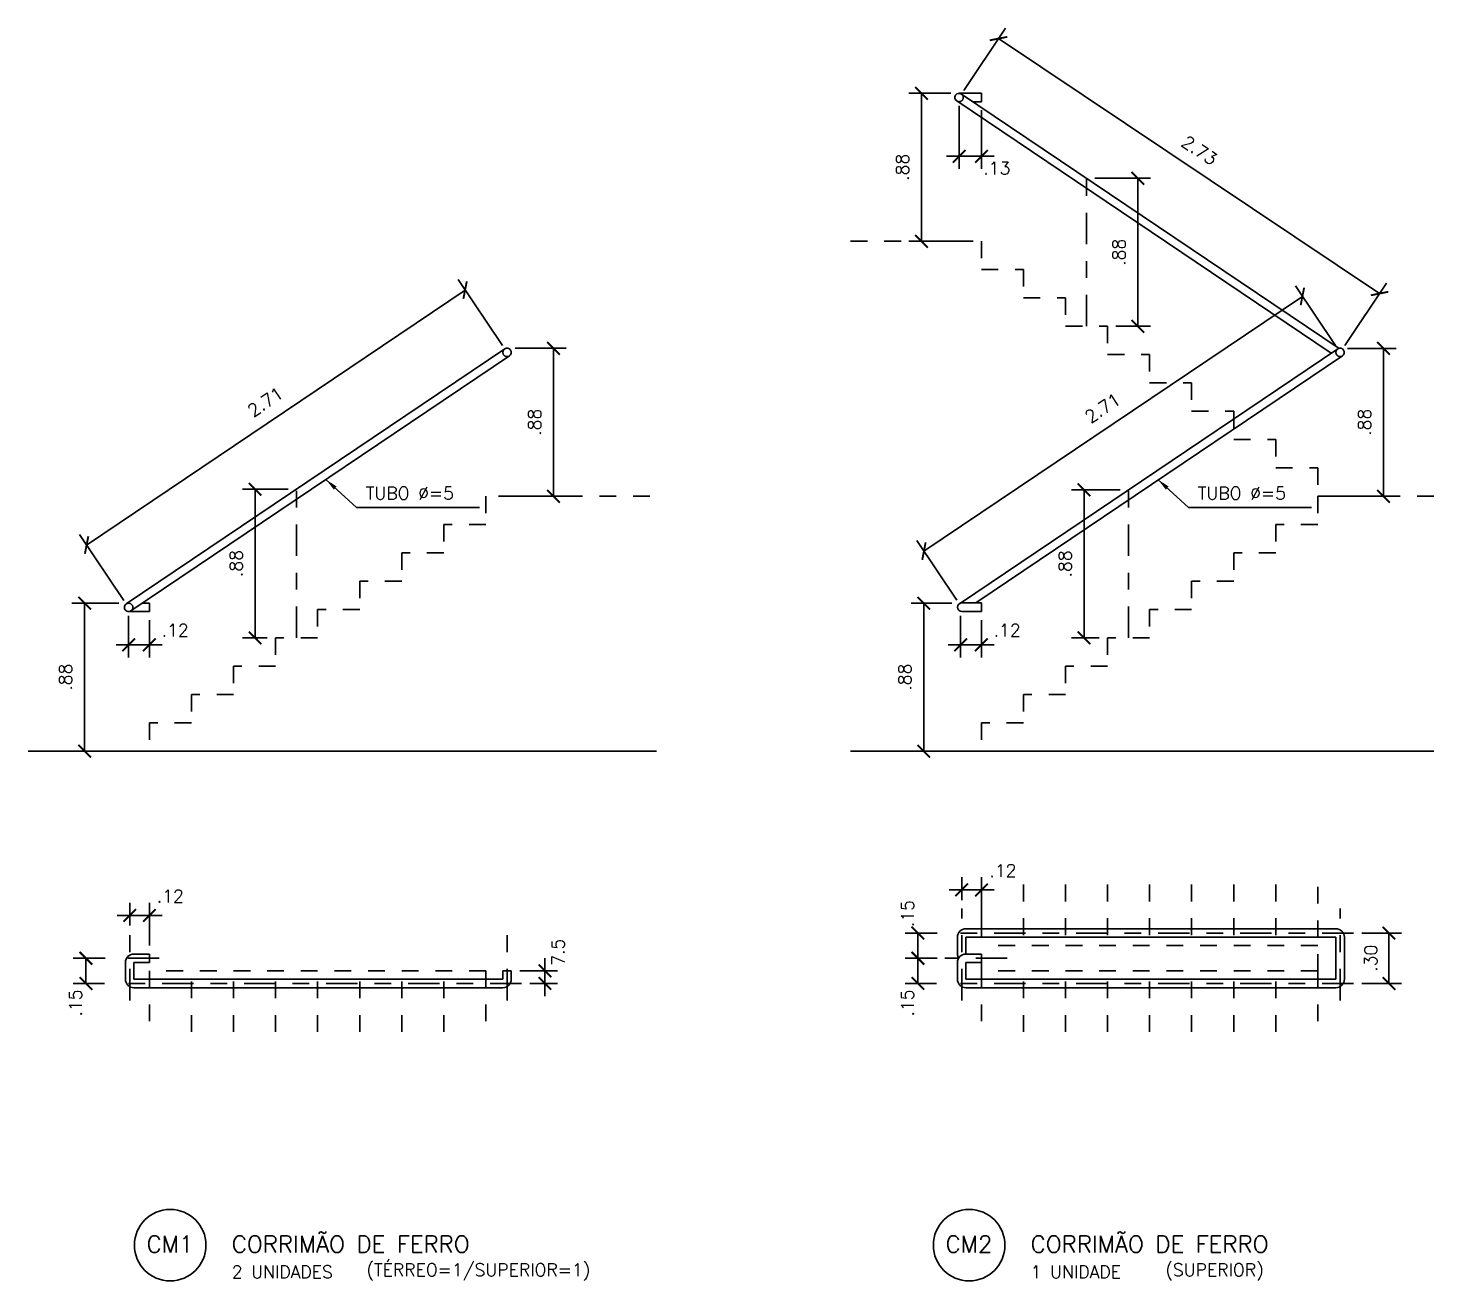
# Model space of a CAD drawing. Header units: millimetres. Extents: x 193 to 586, y 108 to 133.
# Drawn here: x 511.01 to 519.37, y 126.01 to 133.46 of the extents above; entities that cross this region are included whole.
import ezdxf

# ---------------------------------------------------------------- set-up
doc = ezdxf.new("R2010")
doc.units = ezdxf.units.MM
doc.linetypes.add('CENTER', pattern=[0.6, 0.375, -0.075, 0.075, -0.075])
doc.linetypes.add('HIDDEN', pattern=[0.375, 0.25, -0.125])
for name, color, linetype in [('CAIX', 2, 'Continuous'), ('CAIXN', 7, 'Continuous'), ('COTAS', 1, 'Continuous'), ('EIXOS', 141, 'CENTER'), ('LPROJ', 7, 'HIDDEN'), ('REVEST', 2, 'Continuous')]:
    doc.layers.add(name, color=color, linetype=linetype)
doc.styles.add('100-50', font='romans.shx', dxfattribs={"height": 0.125})
doc.styles.add('60-50', font='romans.shx', dxfattribs={"height": 0.075})
doc.dimstyles.new('50', dxfattribs={"dimtxt": 0.1, "dimasz": 2.5, "dimexe": 1.25, "dimexo": 0.625, "dimgap": 0.075, "dimtad": 1, "dimzin": 0, "dimdsep": 46, "dimtxsty": '60-50', "dimcen": 2.5, "dimclrt": 3, "dimadec": 0, "dimazin": 0, "dimtfac": 1, "dimtmove": 0, "dimatfit": 3, "dimfxl": 1, "dimarcsym": 0})

# ---------------------------------------------------------------- blocks, each defined once
blk = doc.blocks.new('_ARCHTICK')
at = {"color": 0, "linetype": 'ByBlock', "const_width": 0.15}
blk.add_lwpolyline([(-0.5, -0.5), (0.5, 0.5)], dxfattribs=at)
blk = doc.blocks.new('*D191')
at = {"color": 0, "linetype": 'ByBlock'}
for p, q in [((241.3545, 233.5077), (241.083, 233.5077)), ((241.158, 232.6235), (241.158, 233.5077)), ((241.2295, 232.6235), (241.083, 232.6235))]:
    blk.add_line(p, q, dxfattribs=at)
at = {"layer": 'DEFPOINTS', "color": 0, "linetype": 'ByBlock'}
for p in [(241.158, 233.5077), (241.4045, 233.5077), (241.2795, 232.6235)]:
    blk.add_point(p, dxfattribs=at)
at = {"color": 0, "linetype": 'ByBlock', "xscale": 0.075, "yscale": 0.075, "zscale": 0.075}
for p, rotation in [((241.158, 233.5077), 90), ((241.158, 232.6235), 270)]:
    blk.add_blockref('_ARCHTICK', p, dxfattribs=dict(at, rotation=rotation))
at = {"color": 3, "linetype": 'ByBlock', "insert": (241.0455, 233.0656), "char_height": 0.075, "attachment_point": 5, "rotation": 90, "style": '60-50'}
blk.add_mtext('.88', dxfattribs=at)
blk = doc.blocks.new('*D192')
at = {"color": 0, "linetype": 'ByBlock'}
for p, q in [((242.7045, 234.3456), (243.0072, 234.3456)), ((242.9322, 234.3456), (242.9322, 233.4656)), ((242.7045, 233.4656), (243.0072, 233.4656))]:
    blk.add_line(p, q, dxfattribs=at)
at = {"layer": 'DEFPOINTS', "color": 0, "linetype": 'ByBlock'}
for p in [(242.6545, 234.3456), (242.6545, 233.4656), (242.9322, 233.4656)]:
    blk.add_point(p, dxfattribs=at)
at = {"color": 0, "linetype": 'ByBlock', "xscale": 0.075, "yscale": 0.075, "zscale": 0.075}
for p, rotation in [((242.9322, 234.3456), 90), ((242.9322, 233.4656), 270)]:
    blk.add_blockref('_ARCHTICK', p, dxfattribs=dict(at, rotation=rotation))
at = {"color": 3, "linetype": 'ByBlock', "insert": (242.8197, 233.9056), "char_height": 0.075, "attachment_point": 5, "rotation": 90, "style": '60-50'}
blk.add_mtext('.88', dxfattribs=at)
blk = doc.blocks.new('*D193')
at = {"color": 0, "linetype": 'ByBlock'}
for p, q in [((240.3483, 232.8298), (240.0687, 232.8298)), ((240.1437, 232.8298), (240.1437, 231.9498)), ((240.1291, 231.9498), (240.0687, 231.9498))]:
    blk.add_line(p, q, dxfattribs=at)
at = {"layer": 'DEFPOINTS', "color": 0, "linetype": 'ByBlock'}
for p in [(240.3983, 232.8298), (240.1437, 231.9498), (240.1791, 231.9498)]:
    blk.add_point(p, dxfattribs=at)
at = {"color": 0, "linetype": 'ByBlock', "xscale": 0.075, "yscale": 0.075, "zscale": 0.075}
for p, rotation in [((240.1437, 232.8298), 90), ((240.1437, 231.9498), 270)]:
    blk.add_blockref('_ARCHTICK', p, dxfattribs=dict(at, rotation=rotation))
at = {"color": 3, "linetype": 'ByBlock', "insert": (240.0312, 232.3898), "char_height": 0.075, "attachment_point": 5, "rotation": 90, "style": '60-50'}
blk.add_mtext('.88', dxfattribs=at)
blk = doc.blocks.new('*D194')
at = {"color": 0, "linetype": 'ByBlock'}
for p, q in [((240.4122, 230.9126), (240.4122, 231.0486)), ((240.5295, 230.7937), (240.5295, 231.0486)), ((240.4122, 230.9736), (240.3372, 230.9736)), ((240.4122, 230.9736), (240.5295, 230.9736)), ((240.4122, 230.9736), (240.5295, 230.9736)), ((240.5295, 230.9736), (240.6045, 230.9736))]:
    blk.add_line(p, q, dxfattribs=at)
at = {"layer": 'DEFPOINTS', "color": 0, "linetype": 'ByBlock'}
for p in [(240.5295, 230.9736), (240.4122, 230.8626), (240.5295, 230.7437)]:
    blk.add_point(p, dxfattribs=at)
at = {"color": 0, "linetype": 'ByBlock', "xscale": 0.075, "yscale": 0.075, "zscale": 0.075}
blk.add_blockref('_ARCHTICK', (240.4122, 230.9736), dxfattribs=at)
at = {"color": 0, "linetype": 'ByBlock', "xscale": 0.075, "yscale": 0.075, "zscale": 0.075, "rotation": 180}
blk.add_blockref('_ARCHTICK', (240.5295, 230.9736), dxfattribs=at)
at = {"color": 3, "linetype": 'ByBlock', "insert": (240.6536, 231.0883), "char_height": 0.075, "attachment_point": 5, "style": '60-50'}
blk.add_mtext('.12', dxfattribs=at)
blk = doc.blocks.new('*D195')
at = {"color": 0, "linetype": 'ByBlock'}
for p, q in [((240.2672, 230.7187), (240.0769, 230.7187)), ((240.1519, 230.7187), (240.1519, 230.5687)), ((240.2627, 230.5687), (240.0769, 230.5687))]:
    blk.add_line(p, q, dxfattribs=at)
at = {"layer": 'DEFPOINTS', "color": 0, "linetype": 'ByBlock'}
for p in [(240.3172, 230.7187), (240.1519, 230.5687), (240.3127, 230.5687)]:
    blk.add_point(p, dxfattribs=at)
at = {"color": 0, "linetype": 'ByBlock', "xscale": 0.075, "yscale": 0.075, "zscale": 0.075}
for p, rotation in [((240.1519, 230.7187), 90), ((240.1519, 230.5687), 270)]:
    blk.add_blockref('_ARCHTICK', p, dxfattribs=dict(at, rotation=rotation))
at = {"color": 3, "linetype": 'ByBlock', "insert": (240.09, 230.4527), "char_height": 0.075, "attachment_point": 5, "rotation": 90, "style": '60-50'}
blk.add_mtext('.15', dxfattribs=at)
blk = doc.blocks.new('*D196')
at = {"color": 0, "linetype": 'ByBlock'}
for p, q in [((242.8806, 230.6437), (242.8806, 230.7187)), ((242.7308, 230.6437), (242.9556, 230.6437)), ((242.8806, 230.6437), (242.8806, 230.5687)), ((242.8806, 230.6437), (242.8806, 230.5687)), ((242.7919, 230.5687), (242.9556, 230.5687)), ((242.8806, 230.5687), (242.8806, 230.4937))]:
    blk.add_line(p, q, dxfattribs=at)
at = {"layer": 'DEFPOINTS', "color": 0, "linetype": 'ByBlock'}
for p in [(242.6808, 230.6437), (242.7419, 230.5687), (242.8806, 230.5687)]:
    blk.add_point(p, dxfattribs=at)
at = {"color": 0, "linetype": 'ByBlock', "xscale": 0.075, "yscale": 0.075, "zscale": 0.075}
for p, rotation in [((242.8806, 230.6437), 270), ((242.8806, 230.5687), 90)]:
    blk.add_blockref('_ARCHTICK', p, dxfattribs=dict(at, rotation=rotation))
at = {"color": 3, "linetype": 'ByBlock', "insert": (242.9592, 230.7545), "char_height": 0.075, "attachment_point": 5, "rotation": 90, "style": '60-50'}
blk.add_mtext('7.5', dxfattribs=at)
blk = doc.blocks.new('*D197')
at = {"color": 0, "linetype": 'ByBlock'}
for p, q in [((244.1465, 232.8298), (243.9042, 232.8298)), ((243.9792, 232.8298), (243.9792, 231.9498)), ((243.9821, 231.9498), (243.9042, 231.9498))]:
    blk.add_line(p, q, dxfattribs=at)
at = {"layer": 'DEFPOINTS', "color": 0, "linetype": 'ByBlock'}
for p in [(244.1965, 232.8298), (243.9792, 231.9498), (244.0321, 231.9498)]:
    blk.add_point(p, dxfattribs=at)
at = {"color": 0, "linetype": 'ByBlock', "xscale": 0.075, "yscale": 0.075, "zscale": 0.075}
for p, rotation in [((243.9792, 232.8298), 90), ((243.9792, 231.9498), 270)]:
    blk.add_blockref('_ARCHTICK', p, dxfattribs=dict(at, rotation=rotation))
at = {"color": 3, "linetype": 'ByBlock', "insert": (243.8667, 232.3898), "char_height": 0.075, "attachment_point": 5, "rotation": 90, "style": '60-50'}
blk.add_mtext('.88', dxfattribs=at)
blk = doc.blocks.new('*D198')
at = {"color": 0, "linetype": 'ByBlock'}
for p, q in [((245.1465, 233.5035), (244.8567, 233.5035)), ((244.9317, 233.5035), (244.9317, 232.6235)), ((245.0215, 232.6235), (244.8567, 232.6235))]:
    blk.add_line(p, q, dxfattribs=at)
at = {"layer": 'DEFPOINTS', "color": 0, "linetype": 'ByBlock'}
for p in [(245.1965, 233.5035), (244.9317, 232.6235), (245.0715, 232.6235)]:
    blk.add_point(p, dxfattribs=at)
at = {"color": 0, "linetype": 'ByBlock', "xscale": 0.075, "yscale": 0.075, "zscale": 0.075}
for p, rotation in [((244.9317, 233.5035), 90), ((244.9317, 232.6235), 270)]:
    blk.add_blockref('_ARCHTICK', p, dxfattribs=dict(at, rotation=rotation))
at = {"color": 3, "linetype": 'ByBlock', "insert": (244.8192, 233.0635), "char_height": 0.075, "attachment_point": 5, "rotation": 90, "style": '60-50'}
blk.add_mtext('.88', dxfattribs=at)
blk = doc.blocks.new('*D199')
at = {"color": 0, "linetype": 'ByBlock'}
for p, q in [((246.4978, 234.3448), (246.7871, 234.3448)), ((246.7121, 234.3448), (246.7121, 233.4656)), ((246.3715, 233.4656), (246.7871, 233.4656))]:
    blk.add_line(p, q, dxfattribs=at)
at = {"layer": 'DEFPOINTS', "color": 0, "linetype": 'ByBlock'}
for p in [(246.4478, 234.3448), (246.3215, 233.4656), (246.7121, 233.4656)]:
    blk.add_point(p, dxfattribs=at)
at = {"color": 0, "linetype": 'ByBlock', "xscale": 0.075, "yscale": 0.075, "zscale": 0.075}
for p, rotation in [((246.7121, 234.3448), 90), ((246.7121, 233.4656), 270)]:
    blk.add_blockref('_ARCHTICK', p, dxfattribs=dict(at, rotation=rotation))
at = {"color": 3, "linetype": 'ByBlock', "insert": (246.5996, 233.9052), "char_height": 0.075, "attachment_point": 5, "rotation": 90, "style": '60-50'}
blk.add_mtext('.88', dxfattribs=at)
blk = doc.blocks.new('*D200')
at = {"color": 0, "linetype": 'ByBlock'}
for p, q in [((245.4965, 235.0193), (245.8268, 235.0193)), ((245.7518, 235.0193), (245.7518, 234.1393)), ((245.6215, 234.1393), (245.8268, 234.1393))]:
    blk.add_line(p, q, dxfattribs=at)
at = {"layer": 'DEFPOINTS', "color": 0, "linetype": 'ByBlock'}
for p in [(245.4465, 235.0193), (245.5715, 234.1393), (245.7518, 234.1393)]:
    blk.add_point(p, dxfattribs=at)
at = {"color": 0, "linetype": 'ByBlock', "xscale": 0.075, "yscale": 0.075, "zscale": 0.075}
for p, rotation in [((245.7518, 235.0193), 90), ((245.7518, 234.1393), 270)]:
    blk.add_blockref('_ARCHTICK', p, dxfattribs=dict(at, rotation=rotation))
at = {"color": 3, "linetype": 'ByBlock', "insert": (245.6393, 234.5793), "char_height": 0.075, "attachment_point": 5, "rotation": 90, "style": '60-50'}
blk.add_mtext('.88', dxfattribs=at)
blk = doc.blocks.new('*D201')
at = {"color": 0, "linetype": 'ByBlock'}
for p, q in [((244.1389, 235.8614), (243.8899, 235.8614)), ((243.9649, 235.8614), (243.9649, 234.9814)), ((244.2715, 234.9814), (243.8899, 234.9814))]:
    blk.add_line(p, q, dxfattribs=at)
at = {"layer": 'DEFPOINTS', "color": 0, "linetype": 'ByBlock'}
for p in [(244.1889, 235.8614), (243.9649, 234.9814), (244.3215, 234.9814)]:
    blk.add_point(p, dxfattribs=at)
at = {"color": 0, "linetype": 'ByBlock', "xscale": 0.075, "yscale": 0.075, "zscale": 0.075}
for p, rotation in [((243.9649, 235.8614), 90), ((243.9649, 234.9814), 270)]:
    blk.add_blockref('_ARCHTICK', p, dxfattribs=dict(at, rotation=rotation))
at = {"color": 3, "linetype": 'ByBlock', "insert": (243.8524, 235.4214), "char_height": 0.075, "attachment_point": 5, "rotation": 90, "style": '60-50'}
blk.add_mtext('.88', dxfattribs=at)
blk = doc.blocks.new('*D202')
at = {"color": 0, "linetype": 'ByBlock'}
for p, q in [((244.2167, 235.878), (244.4649, 236.2489)), ((244.4232, 236.1866), (246.6885, 234.6708)), ((246.482, 234.3622), (246.7302, 234.7331))]:
    blk.add_line(p, q, dxfattribs=at)
at = {"layer": 'DEFPOINTS', "color": 0, "linetype": 'ByBlock'}
for p in [(244.1889, 235.8364), (246.6885, 234.6708), (246.4542, 234.3206)]:
    blk.add_point(p, dxfattribs=at)
at = {"color": 0, "linetype": 'ByBlock', "xscale": 0.075, "yscale": 0.075, "zscale": 0.075}
for p, rotation in [((244.4232, 236.1866), 146.2118315545463), ((246.6885, 234.6708), 326.2118315545463)]:
    blk.add_blockref('_ARCHTICK', p, dxfattribs=dict(at, rotation=rotation))
at = {"color": 3, "linetype": 'ByBlock', "insert": (245.6184, 235.5222), "char_height": 0.075, "attachment_point": 5, "rotation": 326.21183, "style": '60-50'}
blk.add_mtext('2.73', dxfattribs=at)
blk = doc.blocks.new('*D203')
at = {"color": 0, "linetype": 'ByBlock'}
for p, q in [((246.4262, 234.3621), (246.188, 234.7161)), ((243.9799, 233.1393), (246.2299, 234.6538)), ((244.1763, 232.8475), (243.9381, 233.2015))]:
    blk.add_line(p, q, dxfattribs=at)
at = {"layer": 'DEFPOINTS', "color": 0, "linetype": 'ByBlock'}
for p in [(246.2299, 234.6538), (246.4542, 234.3206), (244.2042, 232.8061)]:
    blk.add_point(p, dxfattribs=at)
at = {"color": 0, "linetype": 'ByBlock', "xscale": 0.075, "yscale": 0.075, "zscale": 0.075}
for p, rotation in [((246.2299, 234.6538), 33.94710530252783), ((243.9799, 233.1393), 213.9471053025278)]:
    blk.add_blockref('_ARCHTICK', p, dxfattribs=dict(at, rotation=rotation))
at = {"color": 3, "linetype": 'ByBlock', "insert": (245.0421, 233.9899), "char_height": 0.075, "attachment_point": 5, "rotation": 33.94711, "style": '60-50'}
blk.add_mtext('2.71', dxfattribs=at)
blk = doc.blocks.new('*D204')
at = {"color": 0, "linetype": 'ByBlock'}
for p, q in [((244.2042, 231.0639), (244.2042, 231.1999)), ((244.3215, 230.945), (244.3215, 231.1999)), ((244.2042, 231.1249), (244.1292, 231.1249)), ((244.2042, 231.1249), (244.3215, 231.1249)), ((244.2042, 231.1249), (244.3215, 231.1249)), ((244.3215, 231.1249), (244.3965, 231.1249))]:
    blk.add_line(p, q, dxfattribs=at)
at = {"layer": 'DEFPOINTS', "color": 0, "linetype": 'ByBlock'}
for p in [(244.3215, 231.1249), (244.2042, 231.0139), (244.3215, 230.895)]:
    blk.add_point(p, dxfattribs=at)
at = {"color": 0, "linetype": 'ByBlock', "xscale": 0.075, "yscale": 0.075, "zscale": 0.075}
blk.add_blockref('_ARCHTICK', (244.2042, 231.1249), dxfattribs=at)
at = {"color": 0, "linetype": 'ByBlock', "xscale": 0.075, "yscale": 0.075, "zscale": 0.075, "rotation": 180}
blk.add_blockref('_ARCHTICK', (244.3215, 231.1249), dxfattribs=at)
at = {"color": 3, "linetype": 'ByBlock', "insert": (244.4493, 231.2396), "char_height": 0.075, "attachment_point": 5, "style": '60-50'}
blk.add_mtext('.12', dxfattribs=at)
blk = doc.blocks.new('*D205')
at = {"color": 0, "linetype": 'ByBlock'}
for p, q in [((240.2672, 230.7187), (240.0769, 230.7187)), ((240.1519, 230.7187), (240.1519, 230.5687)), ((240.2627, 230.5687), (240.0769, 230.5687))]:
    blk.add_line(p, q, dxfattribs=at)
at = {"layer": 'DEFPOINTS', "color": 0, "linetype": 'ByBlock'}
for p in [(240.3172, 230.7187), (240.1519, 230.5687), (240.3127, 230.5687)]:
    blk.add_point(p, dxfattribs=at)
at = {"color": 0, "linetype": 'ByBlock', "xscale": 0.075, "yscale": 0.075, "zscale": 0.075}
for p, rotation in [((240.1519, 230.7187), 90), ((240.1519, 230.5687), 270)]:
    blk.add_blockref('_ARCHTICK', p, dxfattribs=dict(at, rotation=rotation))
at = {"color": 3, "linetype": 'ByBlock', "insert": (240.09, 230.4527), "char_height": 0.075, "attachment_point": 5, "rotation": 90, "style": '60-50'}
blk.add_mtext('.15', dxfattribs=at)
blk = doc.blocks.new('*D206')
at = {"color": 0, "linetype": 'ByBlock'}
for p, q in [((244.0592, 230.8687), (243.869, 230.8687)), ((243.944, 230.8687), (243.944, 230.7187)), ((244.0547, 230.7187), (243.869, 230.7187))]:
    blk.add_line(p, q, dxfattribs=at)
at = {"layer": 'DEFPOINTS', "color": 0, "linetype": 'ByBlock'}
for p in [(244.1092, 230.8687), (243.944, 230.7187), (244.1047, 230.7187)]:
    blk.add_point(p, dxfattribs=at)
at = {"color": 0, "linetype": 'ByBlock', "xscale": 0.075, "yscale": 0.075, "zscale": 0.075}
for p, rotation in [((243.944, 230.8687), 90), ((243.944, 230.7187), 270)]:
    blk.add_blockref('_ARCHTICK', p, dxfattribs=dict(at, rotation=rotation))
at = {"color": 3, "linetype": 'ByBlock', "insert": (243.8821, 230.9843), "char_height": 0.075, "attachment_point": 5, "rotation": 90, "style": '60-50'}
blk.add_mtext('.15', dxfattribs=at)
blk = doc.blocks.new('*D207')
at = {"color": 0, "linetype": 'ByBlock'}
for p, q in [((246.5839, 230.8687), (246.8195, 230.8687)), ((246.7445, 230.5687), (246.7445, 230.8687)), ((246.5839, 230.5687), (246.8195, 230.5687))]:
    blk.add_line(p, q, dxfattribs=at)
at = {"layer": 'DEFPOINTS', "color": 0, "linetype": 'ByBlock'}
for p in [(246.5339, 230.8687), (246.7445, 230.8687), (246.5339, 230.5687)]:
    blk.add_point(p, dxfattribs=at)
at = {"color": 0, "linetype": 'ByBlock', "xscale": 0.075, "yscale": 0.075, "zscale": 0.075}
for p, rotation in [((246.7445, 230.8687), 90), ((246.7445, 230.5687), 270)]:
    blk.add_blockref('_ARCHTICK', p, dxfattribs=dict(at, rotation=rotation))
at = {"color": 3, "linetype": 'ByBlock', "insert": (246.6363, 230.7187), "char_height": 0.075, "attachment_point": 5, "rotation": 90, "style": '60-50'}
blk.add_mtext('.30', dxfattribs=at)
blk = doc.blocks.new('*D208')
at = {"color": 0, "linetype": 'ByBlock'}
for p, q in [((240.1561, 233.1757), (242.4061, 234.6915)), ((242.628, 234.3621), (242.3642, 234.7537)), ((240.378, 232.8463), (240.1142, 233.2379))]:
    blk.add_line(p, q, dxfattribs=at)
at = {"layer": 'DEFPOINTS', "color": 0, "linetype": 'ByBlock'}
for p in [(242.4061, 234.6915), (242.6559, 234.3206), (240.4059, 232.8048)]:
    blk.add_point(p, dxfattribs=at)
at = {"color": 0, "linetype": 'ByBlock', "xscale": 0.075, "yscale": 0.075, "zscale": 0.075}
for p, rotation in [((242.4061, 234.6915), 33.96752665954112), ((240.1561, 233.1757), 213.9675266595411)]:
    blk.add_blockref('_ARCHTICK', p, dxfattribs=dict(at, rotation=rotation))
at = {"color": 3, "linetype": 'ByBlock', "insert": (241.2182, 234.0269), "char_height": 0.075, "attachment_point": 5, "rotation": 33.96753, "style": '60-50'}
blk.add_mtext('2.71', dxfattribs=at)
blk = doc.blocks.new('*D209')
at = {"color": 0, "linetype": 'ByBlock'}
for p, q in [((240.4059, 232.7548), (240.4059, 232.5071)), ((240.5295, 232.7298), (240.5295, 232.5071)), ((240.4059, 232.5821), (240.3309, 232.5821)), ((240.4059, 232.5821), (240.5295, 232.5821)), ((240.4059, 232.5821), (240.5295, 232.5821)), ((240.5295, 232.5821), (240.6045, 232.5821))]:
    blk.add_line(p, q, dxfattribs=at)
at = {"layer": 'DEFPOINTS', "color": 0, "linetype": 'ByBlock'}
for p in [(240.4059, 232.8048), (240.5295, 232.7798), (240.5295, 232.5821)]:
    blk.add_point(p, dxfattribs=at)
at = {"color": 0, "linetype": 'ByBlock', "xscale": 0.075, "yscale": 0.075, "zscale": 0.075}
blk.add_blockref('_ARCHTICK', (240.4059, 232.5821), dxfattribs=at)
at = {"color": 0, "linetype": 'ByBlock', "xscale": 0.075, "yscale": 0.075, "zscale": 0.075, "rotation": 180}
blk.add_blockref('_ARCHTICK', (240.5295, 232.5821), dxfattribs=at)
at = {"color": 3, "linetype": 'ByBlock', "insert": (240.6825, 232.6687), "char_height": 0.075, "attachment_point": 5, "style": '60-50'}
blk.add_mtext('.12', dxfattribs=at)
blk = doc.blocks.new('*D210')
at = {"color": 0, "linetype": 'ByBlock'}
for p, q in [((240.4059, 232.7548), (240.4059, 232.5071)), ((240.5295, 232.7298), (240.5295, 232.5071)), ((240.4059, 232.5821), (240.3309, 232.5821)), ((240.4059, 232.5821), (240.5295, 232.5821)), ((240.4059, 232.5821), (240.5295, 232.5821)), ((240.5295, 232.5821), (240.6045, 232.5821))]:
    blk.add_line(p, q, dxfattribs=at)
at = {"layer": 'DEFPOINTS', "color": 0, "linetype": 'ByBlock'}
for p in [(240.4059, 232.8048), (240.5295, 232.7798), (240.5295, 232.5821)]:
    blk.add_point(p, dxfattribs=at)
at = {"color": 0, "linetype": 'ByBlock', "xscale": 0.075, "yscale": 0.075, "zscale": 0.075}
blk.add_blockref('_ARCHTICK', (240.4059, 232.5821), dxfattribs=at)
at = {"color": 0, "linetype": 'ByBlock', "xscale": 0.075, "yscale": 0.075, "zscale": 0.075, "rotation": 180}
blk.add_blockref('_ARCHTICK', (240.5295, 232.5821), dxfattribs=at)
at = {"color": 3, "linetype": 'ByBlock', "insert": (240.6825, 232.6687), "char_height": 0.075, "attachment_point": 5, "style": '60-50'}
blk.add_mtext('.12', dxfattribs=at)
blk = doc.blocks.new('*D211')
at = {"color": 0, "linetype": 'ByBlock'}
for p, q in [((244.1889, 235.7864), (244.1889, 235.4117)), ((244.3215, 235.7614), (244.3215, 235.4117)), ((244.1889, 235.4867), (244.1139, 235.4867)), ((244.1889, 235.4867), (244.3215, 235.4867)), ((244.1889, 235.4867), (244.3215, 235.4867)), ((244.3215, 235.4867), (244.3965, 235.4867))]:
    blk.add_line(p, q, dxfattribs=at)
at = {"layer": 'DEFPOINTS', "color": 0, "linetype": 'ByBlock'}
for p in [(244.1889, 235.8364), (244.3215, 235.8114), (244.3215, 235.4867)]:
    blk.add_point(p, dxfattribs=at)
at = {"color": 0, "linetype": 'ByBlock', "xscale": 0.075, "yscale": 0.075, "zscale": 0.075}
blk.add_blockref('_ARCHTICK', (244.1889, 235.4867), dxfattribs=at)
at = {"color": 0, "linetype": 'ByBlock', "xscale": 0.075, "yscale": 0.075, "zscale": 0.075, "rotation": 180}
blk.add_blockref('_ARCHTICK', (244.3215, 235.4867), dxfattribs=at)
at = {"color": 3, "linetype": 'ByBlock', "insert": (244.413, 235.4163), "char_height": 0.075, "attachment_point": 5, "style": '60-50'}
blk.add_mtext('.13', dxfattribs=at)

msp = doc.modelspace()

# ---------------------------------------------------------------- linework, layer by layer
at = {"layer": 'CAIX'}
for p, q in [((516.5452, 133.0712), (516.6778, 133.0712)), ((516.5592, 133.0669), (518.8041, 131.5546)), ((516.6778, 133.0212), (516.6778, 133.0712)), ((516.5312, 133.0255), (518.7581, 131.5253)), ((516.6271, 133.0212), (516.6778, 133.0212)), ((511.5938, 130.0354), (513.8438, 131.5512)), ((516.5528, 130.0396), (518.7965, 131.5512)), ((511.6217, 129.9939), (513.8717, 131.5097)), ((516.6441, 130.0409), (518.8244, 131.5097)), ((511.7314, 129.9896), (511.7314, 130.0396)), ((516.5606, 130.0409), (516.6778, 130.0409)), ((516.5606, 129.9909), (516.6778, 129.9909)), ((516.6778, 129.9909), (516.6778, 130.0409)), ((516.5356, 127.9535), (516.5356, 128.0535)), ((518.7855, 128.1035), (516.5856, 128.1035)), ((518.7855, 128.0535), (516.5856, 128.0535)), ((516.5856, 127.9535), (516.5856, 128.0535)), ((518.7855, 128.0535), (518.7855, 127.8035)), ((518.8355, 128.0535), (518.8355, 127.8035)), ((511.5891, 127.8035), (511.5891, 127.9035)), ((511.7314, 127.9535), (511.6391, 127.9535)), ((511.6391, 127.8035), (511.6391, 127.9035)), ((511.7314, 127.9035), (511.6391, 127.9035)), ((511.7314, 127.9035), (511.7314, 127.9535)), ((516.5356, 127.8035), (516.5356, 127.9035)), ((516.6778, 127.9535), (516.5856, 127.9535)), ((516.5856, 127.8035), (516.5856, 127.9035)), ((516.6778, 127.9035), (516.5856, 127.9035)), ((516.6778, 127.9535), (516.6778, 127.9035)), ((513.8326, 127.8035), (511.6391, 127.8035)), ((513.8326, 127.8035), (513.8326, 127.8535)), ((513.8326, 127.8535), (513.8826, 127.8535)), ((513.8826, 127.8035), (513.8826, 127.8535)), ((518.7855, 127.8035), (516.5856, 127.8035)), ((513.8326, 127.7535), (511.6391, 127.7535)), ((518.7855, 127.7535), (516.5856, 127.7535))]:
    msp.add_line(p, q, dxfattribs=at)
for centre, radius, start, end in [((516.5452, 133.0462), 0.025, 56.03247, 236.03247), ((513.8578, 131.5304), 0.025, 303.96753, 123.96753), ((518.8105, 131.5304), 0.025, 303.96753, 123.96753), ((511.6078, 130.0146), 0.025, 123.96753, 303.96753), ((516.5606, 130.0159), 0.025, 90, 270), ((516.5856, 128.0535), 0.05, 90, 180), ((518.7855, 128.0535), 0.05, 360, 90), ((511.6391, 127.9035), 0.05, 90, 180), ((516.5856, 127.9035), 0.05, 90, 180), ((516.5856, 127.9535), 0.05, 180, 210), ((511.6391, 127.8035), 0.05, 180, 270), ((513.8326, 127.8035), 0.05, 270, 0), ((516.5856, 127.8035), 0.05, 180, 270), ((518.7855, 127.8035), 0.05, 270, 0)]:
    msp.add_arc(centre, radius, start, end, dxfattribs=at)
at = {"layer": 'CAIXN', "color": 8, "ltscale": 0.5}
for centre in [(511.8549, 126.2228), (516.6047, 126.2228)]:
    msp.add_circle(centre, 0.2125, dxfattribs=at)
at = {"layer": 'EIXOS', "ltscale": 0.5}
for p, q in [((517.3028, 131.6859), (517.3028, 132.5659)), ((512.6064, 129.8333), (512.6064, 130.7175)), ((517.5528, 129.8333), (517.5528, 130.7133)), ((516.5606, 127.6779), (516.5606, 128.2238)), ((518.8105, 127.6779), (518.8105, 128.2238)), ((511.6141, 127.6779), (511.6141, 128.0724)), ((513.8576, 127.6779), (513.8576, 128.0724)), ((518.8902, 128.0785), (516.4611, 128.0785)), ((511.7899, 127.9285), (511.5191, 127.9285)), ((516.8316, 127.9285), (516.4611, 127.9285)), ((513.9437, 127.7785), (511.5146, 127.7785)), ((518.8902, 127.7785), (516.4611, 127.7785))]:
    msp.add_line(p, q, dxfattribs=at)
at = {"layer": 'LPROJ', "ltscale": 0.35}
for p, q in [((515.8998, 132.1912), (516.6778, 132.1912)), ((516.6778, 132.1912), (516.6778, 132.0228)), ((516.6778, 132.0228), (516.9278, 132.0228)), ((516.9278, 132.0228), (516.9278, 131.8544)), ((516.9278, 131.8544), (517.1778, 131.8544)), ((517.1778, 131.8544), (517.1778, 131.6859)), ((517.1778, 131.6859), (517.4278, 131.6859)), ((517.4278, 131.6859), (517.4278, 131.5175)), ((517.4278, 131.5175), (517.6778, 131.5175)), ((517.6778, 131.5175), (517.6778, 131.3491)), ((517.6778, 131.3491), (517.9278, 131.3491)), ((517.9278, 131.3491), (517.9278, 131.1807)), ((517.9278, 131.1807), (518.1778, 131.1807)), ((518.1778, 131.1807), (518.1778, 131.0123)), ((518.1778, 131.0123), (518.4278, 131.0123)), ((518.4278, 131.0123), (518.4278, 130.8438)), ((518.4278, 130.8438), (518.6778, 130.8438)), ((518.6778, 130.8438), (518.6778, 130.6754)), ((514.7064, 130.6754), (513.7314, 130.6754)), ((513.7314, 130.6754), (513.7314, 130.507)), ((519.3679, 130.6754), (518.6778, 130.6754)), ((518.6778, 130.6754), (518.6778, 130.507)), ((513.7314, 130.507), (513.4814, 130.507)), ((513.4814, 130.507), (513.4814, 130.3386)), ((518.6778, 130.507), (518.4278, 130.507)), ((518.4278, 130.507), (518.4278, 130.3386)), ((513.4814, 130.3386), (513.2314, 130.3386)), ((513.2314, 130.3386), (513.2314, 130.1702)), ((518.4278, 130.3386), (518.1778, 130.3386)), ((518.1778, 130.3386), (518.1778, 130.1702)), ((513.2314, 130.1702), (512.9814, 130.1702)), ((512.9814, 130.1702), (512.9814, 130.0017)), ((518.1778, 130.1702), (517.9278, 130.1702)), ((517.9278, 130.1702), (517.9278, 130.0017)), ((512.9814, 130.0017), (512.7314, 130.0017)), ((512.7314, 130.0017), (512.7314, 129.8333)), ((517.9278, 130.0017), (517.6778, 130.0017)), ((517.6778, 130.0017), (517.6778, 129.8333)), ((512.7314, 129.8333), (512.4814, 129.8333)), ((512.4814, 129.8333), (512.4814, 129.6649)), ((517.6778, 129.8333), (517.4278, 129.8333)), ((517.4278, 129.8333), (517.4278, 129.6649)), ((512.4814, 129.6649), (512.2314, 129.6649)), ((512.2314, 129.6649), (512.2314, 129.4965)), ((517.4278, 129.6649), (517.1778, 129.6649)), ((517.1778, 129.6649), (517.1778, 129.4965)), ((512.2314, 129.4965), (511.9814, 129.4965)), ((511.9814, 129.4965), (511.9814, 129.3281)), ((517.1778, 129.4965), (516.9278, 129.4965)), ((516.9278, 129.4965), (516.9278, 129.3281)), ((511.9814, 129.3281), (511.7314, 129.3281)), ((511.7314, 129.3281), (511.7314, 129.1596)), ((516.9278, 129.3281), (516.6778, 129.3281)), ((516.6778, 129.3281), (516.6778, 129.1596)), ((516.6778, 127.8535), (516.6778, 128.3663)), ((516.9278, 128.3663), (516.9278, 128.0035)), ((517.1778, 128.3663), (517.1778, 128.0035)), ((517.4278, 128.3663), (517.4278, 128.0035)), ((517.6778, 128.3663), (517.6778, 128.0035)), ((517.9278, 128.3663), (517.9278, 128.0035)), ((518.1778, 128.3663), (518.1778, 128.0035)), ((518.4278, 128.3663), (518.4278, 128.0035)), ((518.6778, 127.8535), (518.6778, 128.3663)), ((518.6778, 128.0035), (516.6778, 128.0035)), ((511.7314, 127.8535), (511.7314, 127.4907)), ((513.7314, 127.8535), (511.7314, 127.8535)), ((511.9814, 127.4907), (511.9814, 127.8535)), ((512.2314, 127.4907), (512.2314, 127.8535)), ((512.4814, 127.4907), (512.4814, 127.8535)), ((512.7314, 127.4907), (512.7314, 127.8535)), ((512.9814, 127.4907), (512.9814, 127.8535)), ((513.2314, 127.4907), (513.2314, 127.8535)), ((513.4814, 127.4907), (513.4814, 127.8535)), ((513.7314, 127.8535), (513.7314, 127.4907)), ((516.6778, 127.8535), (516.6778, 127.4907)), ((518.6778, 127.8535), (516.6778, 127.8535)), ((516.9278, 127.4907), (516.9278, 127.8535)), ((517.1778, 127.4907), (517.1778, 127.8535)), ((517.4278, 127.4907), (517.4278, 127.8535)), ((517.6778, 127.4907), (517.6778, 127.8535)), ((517.9278, 127.4907), (517.9278, 127.8535)), ((518.1778, 127.4907), (518.1778, 127.8535)), ((518.4278, 127.4907), (518.4278, 127.8535)), ((518.6778, 127.8535), (518.6778, 127.4907))]:
    msp.add_line(p, q, dxfattribs=at)
at = {"layer": 'LPROJ', "ltscale": 0.1}
for centre, start, end in [((516.5452, 133.0462), 236.03247, 56.03247), ((513.8578, 131.5304), 123.96753, 303.96753), ((518.8105, 131.5304), 123.96753, 303.96753), ((511.6078, 130.0146), 303.96753, 123.96753)]:
    msp.add_arc(centre, 0.025, start, end, dxfattribs=at)
at = {"layer": 'REVEST'}
for p, q in [((511.6078, 129.9896), (511.7314, 129.9896)), ((511.6896, 130.0396), (511.7314, 130.0396)), ((511.0102, 129.1596), (514.7454, 129.1596)), ((515.8998, 129.1596), (519.3679, 129.1596))]:
    msp.add_line(p, q, dxfattribs=at)

# ---------------------------------------------------------------- texts
at = {"layer": 'CAIXN', "color": 2, "ltscale": 0.5, "char_height": 0.1, "style": '100-50'}
for s, insert, attachment_point in [('CORRIMÃO DE FERRO', (512.2209, 126.2285), 4), ('CORRIMÃO DE FERRO', (516.9707, 126.2285), 4), ('CM1', (511.8538, 126.2285), 5), ('CM2', (516.6036, 126.2285), 5)]:
    msp.add_mtext(s, dxfattribs=dict(at, insert=insert, attachment_point=attachment_point))
at = {"layer": 'CAIXN', "ltscale": 0.5, "char_height": 0.075, "attachment_point": 4, "style": '60-50'}
for s, insert in [('(TÉRREO=1/SUPERIOR=1)', (513.0213, 126.0635)), ('(SUPERIOR)', (517.7711, 126.0635)), ('2 UNIDADES', (512.2207, 126.0635)), ('1 UNIDADE', (516.9705, 126.0635))]:
    msp.add_mtext(s, dxfattribs=dict(at, insert=insert))
at = {"layer": 'COTAS', "color": 3, "char_height": 0.075, "attachment_point": 4, "style": '60-50'}
for insert in [(513.0177, 130.6937), (517.9642, 130.6937)]:
    msp.add_mtext('TUBO %%C=5', dxfattribs=dict(at, insert=insert))

# ---------------------------------------------------------------- dimensions: what is measured, and where the dimension line sits
at = {"layer": 'COTAS'}
for p1, p2, distance, picture, middle, set_off in [((516.5452, 133.0462), (518.8105, 131.5304), 0.4213, '*D202', (517.9747, 132.732), (272.3563, -102.7902)), ((511.6078, 130.0146), (513.8578, 131.5304), 0.4472, '*D208', (512.4201, 131.2367), (271.2019, -102.7902)), ((516.5606, 130.0159), (518.8105, 131.5304), 0.4017, '*D203', (517.3984, 131.1997), (272.3563, -102.7902))]:
    dim = msp.add_aligned_dim(p1=p1, p2=p2, distance=distance, dimstyle='50', override={"dimasz": 0.075, "dimexe": 0.075, "dimexo": 0.05, "dimzin": 4, "dimblk1": 'ARCHTICK', "dimblk2": 'ARCHTICK', "dimsah": 1, "dimtmove": 2}, dxfattribs=at)
    dim.commit()
    dim.dimension.update_dxf_attribs({"geometry": picture, "text_midpoint": middle, "insert": set_off})
for base, p1, p2, picture, middle, set_off in [((516.3212, 132.1912), (516.5452, 133.0712), (516.6778, 132.1912), '*D201', (516.2087, 132.6312), (272.3563, -102.7902)), ((517.6081, 131.6859), (517.3028, 132.5659), (517.4278, 131.6859), '*D200', (517.4956, 132.1259), (271.8563, -102.4534)), ((514.1341, 130.6754), (513.8564, 131.5554), (513.8564, 130.6754), '*D192', (514.0216, 131.1154), (271.2019, -102.7902)), ((519.0685, 130.6754), (518.8041, 131.5546), (518.6778, 130.6754), '*D199', (518.956, 131.115), (272.3563, -102.7902)), ((512.3598, 130.7175), (512.4814, 129.8333), (512.6064, 130.7175), '*D191', (512.2473, 130.2754), (271.2019, -102.7902)), ((517.288, 129.8333), (517.5528, 130.7133), (517.4278, 129.8333), '*D198', (517.1755, 130.2733), (272.3563, -102.7902)), ((511.3456, 129.1596), (511.6001, 130.0396), (511.381, 129.1596), '*D193', (511.2331, 129.5996), (271.2019, -102.7902)), ((516.3355, 129.1596), (516.5528, 130.0396), (516.3884, 129.1596), '*D197', (516.223, 129.5996), (272.3563, -102.7902))]:
    dim = msp.add_linear_dim(base=base, p1=p1, p2=p2, angle=90, dimstyle='50', override={"dimasz": 0.075, "dimexe": 0.075, "dimexo": 0.05, "dimzin": 4, "dimblk1": 'ARCHTICK', "dimblk2": 'ARCHTICK', "dimsah": 1, "dimtmove": 2}, dxfattribs=at)
    dim.commit()
    dim.dimension.update_dxf_attribs({"geometry": picture, "text_midpoint": middle, "insert": set_off})
for base, p1, p2, picture, middle, set_off in [((516.6778, 132.6965), (516.5452, 133.0462), (516.6778, 133.0212), '*D211', (516.7693, 132.6261), (272.3563, -102.7902)), ((511.7314, 129.7919), (511.6078, 130.0146), (511.7314, 129.9896), '*D209', (511.8844, 129.8785), (271.2019, -102.7902)), ((516.6778, 129.7919), (516.5542, 130.0146), (516.6778, 129.9896), '*D210', (516.8309, 129.8785), (276.1483, -102.7902)), ((516.6778, 128.3347), (516.5606, 128.2237), (516.6778, 128.1048), '*D204', (516.8057, 128.4494), (272.3563, -102.7902)), ((511.7314, 128.1834), (511.6141, 128.0724), (511.7314, 127.9535), '*D194', (511.8555, 128.2981), (271.2019, -102.7902))]:
    dim = msp.add_linear_dim(base=base, p1=p1, p2=p2, dimstyle='50', override={"dimasz": 0.075, "dimexe": 0.075, "dimexo": 0.05, "dimzin": 4, "dimblk1": 'ARCHTICK', "dimblk2": 'ARCHTICK', "dimsah": 1, "dimtmove": 2}, dxfattribs=at)
    dim.commit()
    dim.dimension.update_dxf_attribs({"geometry": picture, "text_midpoint": middle, "dimtype": 160, "insert": set_off})
for base, p1, p2, picture, middle, set_off in [((516.3003, 127.9285), (516.4655, 128.0785), (516.4611, 127.9285), '*D206', (516.2384, 128.194), (272.3563, -102.7902)), ((519.1008, 128.0785), (518.8902, 127.7785), (518.8902, 128.0785), '*D207', (518.9926, 127.9285), (272.3563, -102.7902)), ((511.3538, 127.7785), (511.5191, 127.9285), (511.5146, 127.7785), '*D195', (511.2919, 127.6625), (271.2019, -102.7902)), ((516.3003, 127.7785), (516.4655, 127.9285), (516.4611, 127.7785), '*D205', (516.2384, 127.6625), (276.1483, -102.7902))]:
    dim = msp.add_linear_dim(base=base, p1=p1, p2=p2, angle=90, dimstyle='50', override={"dimasz": 0.075, "dimexe": 0.075, "dimexo": 0.05, "dimzin": 4, "dimblk1": 'ARCHTICK', "dimblk2": 'ARCHTICK', "dimsah": 1, "dimtmove": 2}, dxfattribs=at)
    dim.commit()
    dim.dimension.update_dxf_attribs({"geometry": picture, "text_midpoint": middle, "dimtype": 160, "insert": set_off})
dim = msp.add_linear_dim(base=(514.0825, 127.7785), p1=(513.8826, 127.8535), p2=(513.9437, 127.7785), angle=90, text='7.5', dimstyle='50', override={"dimasz": 0.075, "dimexe": 0.075, "dimexo": 0.05, "dimdec": 3, "dimzin": 4, "dimblk1": 'ARCHTICK', "dimblk2": 'ARCHTICK', "dimsah": 1, "dimtmove": 2}, dxfattribs=at)
dim.commit()
dim.dimension.update_dxf_attribs({"geometry": '*D196', "text_midpoint": (514.1611, 127.9643), "dimtype": 160, "insert": (271.2019, -102.7902)})

# ---------------------------------------------------------------- leaders
at = {"layer": 'COTAS', "annotation_type": 0, "has_hookline": 1, "hookline_direction": 0, "text_width": 0.5821}
for points in [[(512.7809, 130.7748), (512.9625, 130.608), (513.0375, 130.608)], [(517.7274, 130.7748), (517.909, 130.608), (517.984, 130.608)]]:
    msp.add_leader(points, dimstyle='50', override={"dimasz": 0.075, "dimexe": 0.075, "dimexo": 0.05, "dimzin": 4}, dxfattribs=at)

doc.saveas('drawing.dxf')
